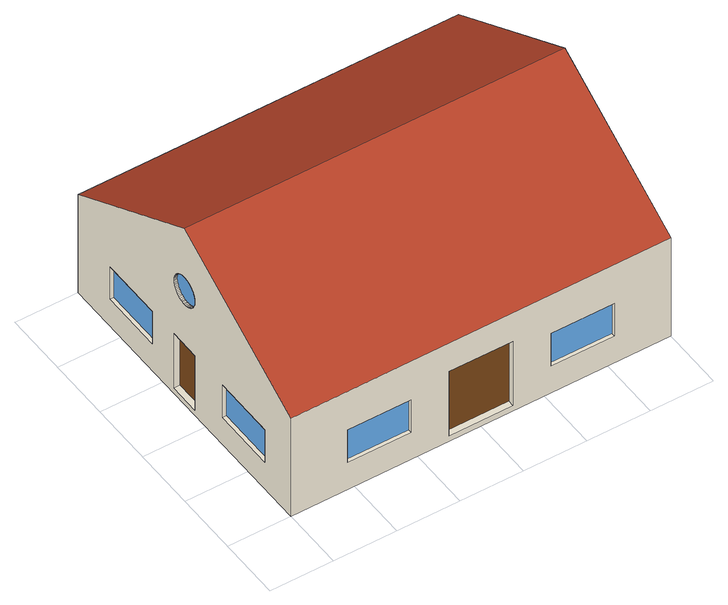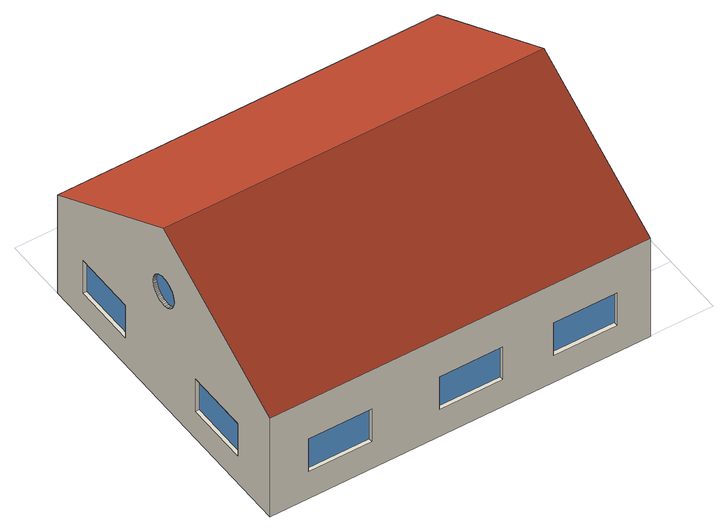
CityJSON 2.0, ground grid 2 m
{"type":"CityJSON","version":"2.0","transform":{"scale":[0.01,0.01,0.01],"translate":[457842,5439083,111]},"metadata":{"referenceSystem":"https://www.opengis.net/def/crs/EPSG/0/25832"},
"CityObjects":{
"building1":{"type":"Building","attributes":{"description":"FZK-Haus (Forschungszentrum Karlsruhe, now KIT), created by Karl-Heinz Haefele","name":"AC14-FZK-Haus","relativeToTerrain":"entirelyAboveTerrain","GrossPlannedArea":{"value":120,"uom":"m2"},"ConstructionMethod":"New Building","IsLandmarked":"NO","dateOfConstruction":"2020-01-01","measuredHeight":6.52,"class":"1000","function":"1000","usage":"1000","roofType":"1030","storeysAboveGround":2,"storeysBelowGround":0},"address":[{"Locality":"Eggenstein-Leopoldshafen","ThoroughfareName":"Spöcker Straße","ThoroughfareNumber":"4711","PostCode":"76344"}],"geometry":[{"type":"Solid","lod":"3","boundaries":[[[[0,1,2,3]],[[4,1,0,5]],[[6,7,8,9]],[[10,11,12,13]],[[3,2,9,8],[14,15,16,17],[13,18,19,10],[20,21,22,23]],[[22,24,25,23]],[[19,26,11,10]],[[18,27,26,19]],[[23,25,28,20]],[[21,29,24,22]],[[20,28,29,21]],[[13,12,27,18]],[[30,31,14,17]],[[32,30,17,16]],[[33,32,16,15]],[[31,33,15,14]],[[11,26,27,12]],[[25,24,29,28]],[[33,31,30,32]],[[34,35,36,37]],[[38,39,40,41]],[[42,43,44,45]],[[46,47,48,49]],[[50,51,52,53]],[[54,55,51,50]],[[56,57,58,59]],[[60,61,62,63]],[[64,65,66,67]],[[68,69,70,71]],[[72,73,74,75]],[[76,77,78,79]],[[80,81,82,83]],[[84,85,86,87]],[[88,89,90,91]],[[92,93,94,95]],[[96,97,61,60]],[[49,48,98,99]],[[100,101,77,76]],[[99,98,102,103]],[[104,105,106,107]],[[108,109,93,92]],[[110,111,112,113]],[[114,115,116,117]],[[118,119,120,121]],[[103,102,122,123]],[[124,125,97,96]],[[126,127,128,129]],[[83,82,130,131]],[[71,70,132,133]],[[129,128,111,110]],[[134,135,105,104]],[[79,78,136,137]],[[138,139,140,141]],[[113,112,47,46]],[[142,143,144,145]],[[117,116,146,147]],[[148,149,43,42]],[[150,151,152,153]],[[133,132,35,34]],[[154,155,69,68]],[[63,62,139,138]],[[145,144,156,157]],[[91,90,119,118]],[[95,94,81,80]],[[158,159,149,148]],[[107,106,155,154]],[[121,120,127,126]],[[160,161,55,54]],[[162,163,164,165]],[[153,152,89,88]],[[141,140,163,162]],[[45,44,151,150]],[[166,167,109,108]],[[157,156,57,56]],[[87,86,39,38]],[[147,146,168,169]],[[137,136,125,124]],[[165,164,170,171]],[[172,173,174,175]],[[169,168,85,84]],[[131,130,135,134]],[[123,122,161,160]],[[175,174,101,100]],[[59,58,167,166]],[[67,66,115,114]],[[176,177,173,172]],[[53,52,143,142]],[[37,36,177,176]],[[75,74,65,64]],[[41,40,159,158]],[[171,170,73,72]],[[178,179,180,181]],[[182,183,179,178]],[[184,185,186,187]],[[188,189,183,182]],[[181,180,189,188]],[[187,186,190,191]],[[191,190,192,193]],[[193,192,185,184]],[[1,4,6,9,2],[165,171,72,75,64,67,114,117,147,169,84,87,38,41,158,148,42,45,150,153,88,91,118,121,126,129,110,113,46,49,99,103,123,160,54,50,53,142,145,157,56,59,166,108,92,95,80,83,131,134,104,107,154,68,71,133,34,37,176,172,175,100,76,79,137,124,96,60,63,138,141,162],[182,178,181,188],[187,191,193,184]],[[66,65,74,73,170,164,163,140,139,62,61,97,125,136,78,77,101,174,173,177,36,35,132,70,69,155,106,105,135,130,82,81,94,93,109,167,58,57,156,144,143,52,51,55,161,122,102,98,48,47,112,111,128,127,120,119,90,89,152,151,44,43,149,159,40,39,86,85,168,146,116,115]],[[183,189,180,179]],[[185,192,190,186]],[[194,195,196,197]],[[197,196,198,199]],[[199,198,200,201]],[[201,200,202,203]],[[203,202,204,205]],[[205,204,206,207]],[[207,206,208,209]],[[209,208,210,211]],[[211,210,212,213]],[[213,212,214,215]],[[215,214,216,217]],[[217,216,218,219]],[[219,218,220,221]],[[221,220,222,223]],[[223,222,224,225]],[[225,224,226,227]],[[227,226,228,229]],[[229,228,230,231]],[[231,230,232,233]],[[233,232,234,235]],[[235,234,236,237]],[[237,236,238,239]],[[239,238,240,241]],[[241,240,242,243]],[[243,242,244,245]],[[245,244,246,247]],[[247,246,248,249]],[[249,248,250,251]],[[251,250,252,253]],[[253,252,254,255]],[[255,254,256,257]],[[257,256,258,259]],[[259,258,260,261]],[[261,260,262,263]],[[263,262,264,265]],[[265,264,266,267]],[[267,266,268,269]],[[269,268,270,271]],[[271,270,272,273]],[[273,272,274,275]],[[275,274,276,277]],[[277,276,278,279]],[[279,278,280,281]],[[281,280,282,283]],[[283,282,284,285]],[[285,284,286,287]],[[287,286,288,289]],[[289,288,290,291]],[[291,290,292,293]],[[293,292,294,295]],[[295,294,296,297]],[[297,296,298,299]],[[299,298,300,301]],[[301,300,302,303]],[[303,302,304,305]],[[305,304,306,307]],[[307,306,308,309]],[[309,308,310,311]],[[311,310,312,313]],[[313,312,314,315]],[[315,314,316,317]],[[317,316,318,319]],[[319,318,320,321]],[[321,320,322,323]],[[323,322,324,325]],[[325,324,326,327]],[[327,326,328,329]],[[329,328,330,331]],[[331,330,332,333]],[[333,332,334,335]],[[335,334,336,337]],[[337,336,195,194]],[[338,339,340,341]],[[342,343,344,345]],[[346,347,343,342]],[[345,344,348,349]],[[350,351,352,353]],[[353,352,354,355]],[[349,348,347,346]],[[356,357,339,338]],[[356,358,359,357]],[[341,340,359,358]],[[360,361,351,350]],[[355,354,361,360]],[[0,3,8,7,5],[205,207,209,211,213,215,217,219,221,223,225,227,229,231,233,235,237,239,241,243,245,247,249,251,253,255,257,259,261,263,265,267,269,271,273,275,277,279,281,283,285,287,289,291,293,295,297,299,301,303,305,307,309,311,313,315,317,319,321,323,325,327,329,331,333,335,337,194,197,199,201,203],[341,358,356,338],[353,355,360,350],[346,342,345,349]],[[212,210,208,206,204,202,200,198,196,195,336,334,332,330,328,326,324,322,320,318,316,314,312,310,308,306,304,302,300,298,296,294,292,290,288,286,284,282,280,278,276,274,272,270,268,266,264,262,260,258,256,254,252,250,248,246,244,242,240,238,236,234,232,230,228,226,224,222,220,218,216,214]],[[352,351,361,354]],[[340,339,357,359]],[[348,344,343,347]],[[362,363,364,365]],[[366,367,368,369]],[[370,371,372,373]],[[373,372,374,375]],[[376,377,363,362]],[[375,374,378,379]],[[380,381,377,376]],[[382,383,367,366]],[[384,385,383,382]],[[380,365,364,381]],[[369,368,385,384]],[[379,378,371,370]],[[4,5,7,6],[362,365,380,376],[382,366,369,384],[373,375,379,370]],[[368,367,383,385]],[[374,372,371,378]],[[364,363,377,381]]]],"semantics":{"surfaces":[{"type":"RoofSurface","name":"Roof 1 (North)"},{"type":"RoofSurface","name":"Roof 2 (South)"},{"type":"GroundSurface","description":"Bodenplatte","name":"Base Surface"},{"type":"WallSurface","name":"Outer Wall 4 (North)"},{"type":"Window","name":"Window East"},{"type":"Window","name":"Window Middle"},{"type":"Window","name":"Window West"},{"type":"WallSurface","name":"Outer Wall 3 (East)"},{"type":"Window","name":"Window Round"},{"type":"Window","name":"Window North"},{"type":"Window","name":"Window South"},{"type":"WallSurface","name":"Outer Wall 1 (West)"},{"type":"Door","name":"Door West"},{"type":"WallSurface","name":"Outer Wall 2 (South)"},{"type":"Door","name":"Door South"}],"values":[[0,1,2,3,3,3,3,3,3,3,3,3,3,3,3,3,4,5,6,7,7,7,7,7,7,7,7,7,7,7,7,7,7,7,7,7,7,7,7,7,7,7,7,7,7,7,7,7,7,7,7,7,7,7,7,7,7,7,7,7,7,7,7,7,7,7,7,7,7,7,7,7,7,7,7,7,7,7,7,7,7,7,7,7,7,7,7,7,7,7,7,7,7,7,7,7,7,7,7,7,8,9,10,11,11,11,11,11,11,11,11,11,11,11,11,11,11,11,11,11,11,11,11,11,11,11,11,11,11,11,11,11,11,11,11,11,11,11,11,11,11,11,11,11,11,11,11,11,11,11,11,11,11,11,11,11,11,11,11,11,11,11,11,11,11,11,11,11,11,11,11,11,11,11,11,11,11,11,11,11,11,11,11,11,11,11,11,11,8,9,12,10,13,13,13,13,13,13,13,13,13,13,13,13,13,4,6,14]]}}]}
},
"vertices":[
[0,500,732],[1200,500,732],[1200,1000,443],[0,1000,443],[1200,0,443],[0,0,443],[1200,0,80],[0,0,80],[0,1000,80],[1200,1000,80],[1079,1000,180],[1079,988,180],[1079,988,300],[1079,1000,300],[105,1000,300],[105,1000,180],[305,1000,180],[305,1000,300],[879,1000,300],[879,1000,180],[466,1000,300],[466,1000,180],[666,1000,180],[666,1000,300],[666,988,180],[666,988,300],[879,988,180],[879,988,300],[466,988,300],[466,988,180],[305,988,300],[105,988,300],[305,988,180],[105,988,180],[1200,479,455],[1187,479,455],[1187,475,457],[1200,475,457],[1200,487,548],[1187,487,548],[1187,491,549],[1200,491,549],[1200,504,550],[1187,504,550],[1187,509,549],[1200,509,549],[1200,545,521],[1187,545,521],[1187,547,517],[1200,547,517],[1200,549,491],[1187,549,491],[1187,548,487],[1200,548,487],[1200,550,496],[1187,550,496],[1200,541,471],[1187,541,471],[1187,538,468],[1200,538,468],[1200,451,491],[1187,451,491],[1187,450,496],[1200,450,496],[1200,459,529],[1187,459,529],[1187,462,532],[1200,462,532],[1200,491,451],[1187,491,451],[1187,487,452],[1200,487,452],[1200,455,521],[1187,455,521],[1187,457,525],[1200,457,525],[1200,459,471],[1187,459,471],[1187,457,475],[1200,457,475],[1200,521,455],[1187,521,455],[1187,517,453],[1200,517,453],[1200,479,545],[1187,479,545],[1187,483,547],[1200,483,547],[1200,521,545],[1187,521,545],[1187,525,543],[1200,525,543],[1200,529,459],[1187,529,459],[1187,525,457],[1200,525,457],[1200,452,487],[1187,452,487],[1187,548,513],[1200,548,513],[1200,462,468],[1187,462,468],[1187,549,509],[1200,549,509],[1200,504,450],[1187,504,450],[1187,500,450],[1200,500,450],[1200,532,462],[1187,532,462],[1200,541,529],[1187,541,529],[1187,543,525],[1200,543,525],[1200,465,535],[1187,465,535],[1187,468,538],[1200,468,538],[1200,529,541],[1187,529,541],[1187,532,538],[1200,532,538],[1187,550,504],[1200,550,504],[1200,453,483],[1187,453,483],[1200,535,535],[1187,535,535],[1187,538,532],[1200,538,532],[1187,513,452],[1200,513,452],[1187,483,453],[1200,483,453],[1200,509,451],[1187,509,451],[1187,455,479],[1200,455,479],[1200,450,500],[1187,450,500],[1187,450,504],[1200,450,504],[1200,547,483],[1187,547,483],[1187,545,479],[1200,545,479],[1187,471,541],[1200,471,541],[1200,500,550],[1187,500,550],[1200,513,548],[1187,513,548],[1187,517,547],[1200,517,547],[1200,496,450],[1187,496,450],[1187,543,475],[1200,543,475],[1200,496,550],[1187,496,550],[1200,550,500],[1187,550,500],[1200,451,509],[1187,451,509],[1187,452,513],[1200,452,513],[1200,535,465],[1187,535,465],[1187,475,543],[1200,475,543],[1187,453,517],[1200,453,517],[1200,468,462],[1187,468,462],[1187,465,465],[1200,465,465],[1200,471,459],[1187,471,459],[1200,850,180],[1188,850,180],[1188,650,180],[1200,650,180],[1200,850,300],[1188,850,300],[1200,321,180],[1188,321,180],[1188,121,180],[1200,121,180],[1200,650,300],[1188,650,300],[1188,121,300],[1200,121,300],[1188,321,300],[1200,321,300],[0,549,491],[12,549,491],[12,550,496],[0,550,496],[12,550,500],[0,550,500],[12,550,504],[0,550,504],[12,549,509],[0,549,509],[12,548,513],[0,548,513],[12,547,517],[0,547,517],[12,545,521],[0,545,521],[12,543,525],[0,543,525],[12,541,529],[0,541,529],[12,538,532],[0,538,532],[12,535,535],[0,535,535],[12,532,538],[0,532,538],[12,529,541],[0,529,541],[12,525,543],[0,525,543],[12,521,545],[0,521,545],[12,517,547],[0,517,547],[12,513,548],[0,513,548],[12,509,549],[0,509,549],[12,504,550],[0,504,550],[12,500,550],[0,500,550],[12,496,550],[0,496,550],[12,491,549],[0,491,549],[12,487,548],[0,487,548],[12,483,547],[0,483,547],[12,479,545],[0,479,545],[12,475,543],[0,475,543],[12,471,541],[0,471,541],[12,468,538],[0,468,538],[12,465,535],[0,465,535],[12,462,532],[0,462,532],[12,459,529],[0,459,529],[12,457,525],[0,457,525],[12,455,521],[0,455,521],[12,453,517],[0,453,517],[12,452,513],[0,452,513],[12,451,509],[0,451,509],[12,450,504],[0,450,504],[12,450,500],[0,450,500],[12,450,496],[0,450,496],[12,451,491],[0,451,491],[12,452,487],[0,452,487],[12,453,483],[0,453,483],[12,455,479],[0,455,479],[12,457,475],[0,457,475],[12,459,471],[0,459,471],[12,462,468],[0,462,468],[12,465,465],[0,465,465],[12,468,462],[0,468,462],[12,471,459],[0,471,459],[12,475,457],[0,475,457],[12,479,455],[0,479,455],[12,483,453],[0,483,453],[12,487,452],[0,487,452],[12,491,451],[0,491,451],[12,496,450],[0,496,450],[12,500,450],[0,500,450],[12,504,450],[0,504,450],[12,509,451],[0,509,451],[12,513,452],[0,513,452],[12,517,453],[0,517,453],[12,521,455],[0,521,455],[12,525,457],[0,525,457],[12,529,459],[0,529,459],[12,532,462],[0,532,462],[12,535,465],[0,535,465],[12,538,468],[0,538,468],[12,541,471],[0,541,471],[12,543,475],[0,543,475],[12,545,479],[0,545,479],[12,547,483],[0,547,483],[12,548,487],[0,548,487],[0,550,301],[20,550,301],[20,450,301],[0,450,301],[0,121,300],[12,121,300],[12,121,180],[0,121,180],[0,321,300],[12,321,300],[12,321,180],[0,321,180],[0,850,300],[12,850,300],[12,650,300],[0,650,300],[12,650,180],[0,650,180],[0,550,100],[20,550,100],[0,450,100],[20,450,100],[0,850,180],[12,850,180],[701,0,338],[701,20,338],[701,20,100],[701,0,100],[1021,0,300],[1021,12,300],[1021,12,180],[1021,0,180],[379,0,300],[379,12,300],[379,12,180],[379,0,180],[179,12,180],[179,0,180],[499,0,338],[499,20,338],[179,12,300],[179,0,300],[499,0,100],[499,20,100],[821,0,300],[821,12,300],[821,0,180],[821,12,180]
]}
